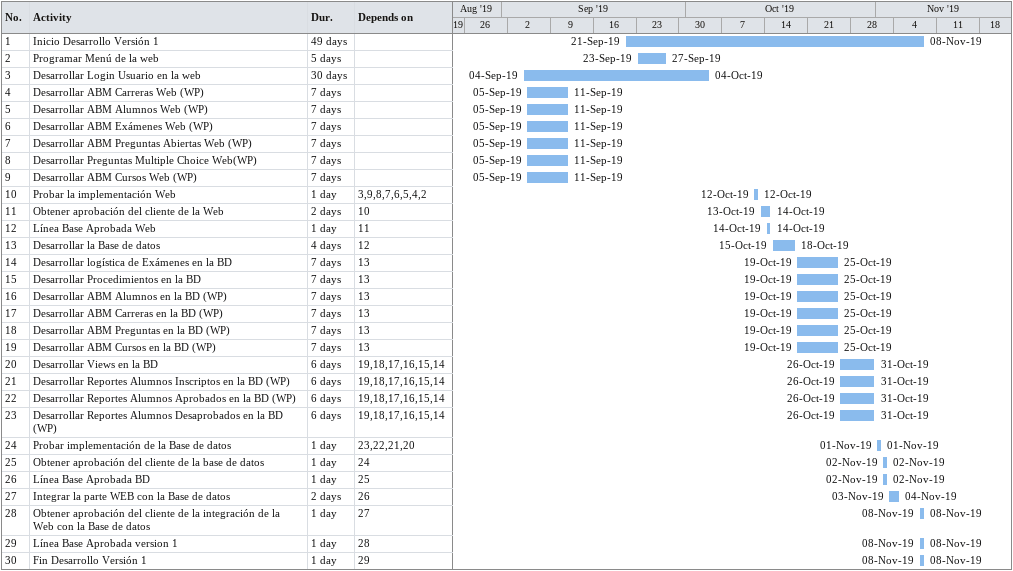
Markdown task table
| ID | Task | Duration | Start | Finish | Predecessors |
|---|---|---|---|---|---|
| 1 | Inicio Desarrollo Versión 1 | 49d | 2019-09-21 | 2019-11-08 |  |
| 2 | Programar Menú de la web | 5d | 2019-09-23 | 2019-09-27 |  |
| 3 | Desarrollar Login Usuario en la web | 30d | 2019-09-04 | 2019-10-04 |  |
| 4 | Desarrollar ABM Carreras Web (WP) | 7d | 2019-09-05 | 2019-09-11 |  |
| 5 | Desarrollar ABM Alumnos Web (WP) | 7d | 2019-09-05 | 2019-09-11 |  |
| 6 | Desarrollar ABM Exámenes Web (WP) | 7d | 2019-09-05 | 2019-09-11 |  |
| 7 | Desarrollar ABM Preguntas Abiertas Web (WP) | 7d | 2019-09-05 | 2019-09-11 |  |
| 8 | Desarrollar Preguntas Multiple Choice Web(WP) | 7d | 2019-09-05 | 2019-09-11 |  |
| 9 | Desarrollar ABM Cursos Web (WP) | 7d | 2019-09-05 | 2019-09-11 |  |
| 10 | Probar la implementación Web | 1d | 2019-10-12 | 2019-10-12 | 3, 9, 8, 7, 6, 5, 4, 2 |
| 11 | Obtener aprobación del cliente de la Web | 2d | 2019-10-13 | 2019-10-14 | 10 |
| 12 | Línea Base Aprobada Web | 1d | 2019-10-14 | 2019-10-14 | 11 |
| 13 | Desarrollar la Base de datos | 4d | 2019-10-15 | 2019-10-18 | 12 |
| 14 | Desarrollar logística de Exámenes en la BD | 7d | 2019-10-19 | 2019-10-25 | 13 |
| 15 | Desarrollar Procedimientos en la BD | 7d | 2019-10-19 | 2019-10-25 | 13 |
| 16 | Desarrollar ABM Alumnos en la BD (WP) | 7d | 2019-10-19 | 2019-10-25 | 13 |
| 17 | Desarrollar ABM Carreras en la BD (WP) | 7d | 2019-10-19 | 2019-10-25 | 13 |
| 18 | Desarrollar ABM Preguntas en la BD (WP) | 7d | 2019-10-19 | 2019-10-25 | 13 |
| 19 | Desarrollar ABM Cursos en la BD (WP) | 7d | 2019-10-19 | 2019-10-25 | 13 |
| 20 | Desarrollar Views en la BD | 6d | 2019-10-26 | 2019-10-31 | 19, 18, 17, 16, 15, 14 |
| 21 | Desarrollar Reportes Alumnos Inscriptos en la BD (WP) | 6d | 2019-10-26 | 2019-10-31 | 19, 18, 17, 16, 15, 14 |
| 22 | Desarrollar Reportes Alumnos Aprobados en la BD (WP) | 6d | 2019-10-26 | 2019-10-31 | 19, 18, 17, 16, 15, 14 |
| 23 | Desarrollar Reportes Alumnos Desaprobados en la BD (WP) | 6d | 2019-10-26 | 2019-10-31 | 19, 18, 17, 16, 15, 14 |
| 24 | Probar implementación de la Base de datos | 1d | 2019-11-01 | 2019-11-01 | 23, 22, 21, 20 |
| 25 | Obtener aprobación del cliente de la base de datos | 1d | 2019-11-02 | 2019-11-02 | 24 |
| 26 | Línea Base Aprobada BD | 1d | 2019-11-02 | 2019-11-02 | 25 |
| 27 | Integrar la parte WEB con la Base de datos | 2d | 2019-11-03 | 2019-11-04 | 26 |
| 28 | Obtener aprobación del cliente de la integración de la Web con la Base de datos | 1d | 2019-11-08 | 2019-11-08 | 27 |
| 29 | Línea Base Aprobada version 1 | 1d | 2019-11-08 | 2019-11-08 | 28 |
| 30 | Fin Desarrollo Versión 1 | 1d | 2019-11-08 | 2019-11-08 | 29 |
